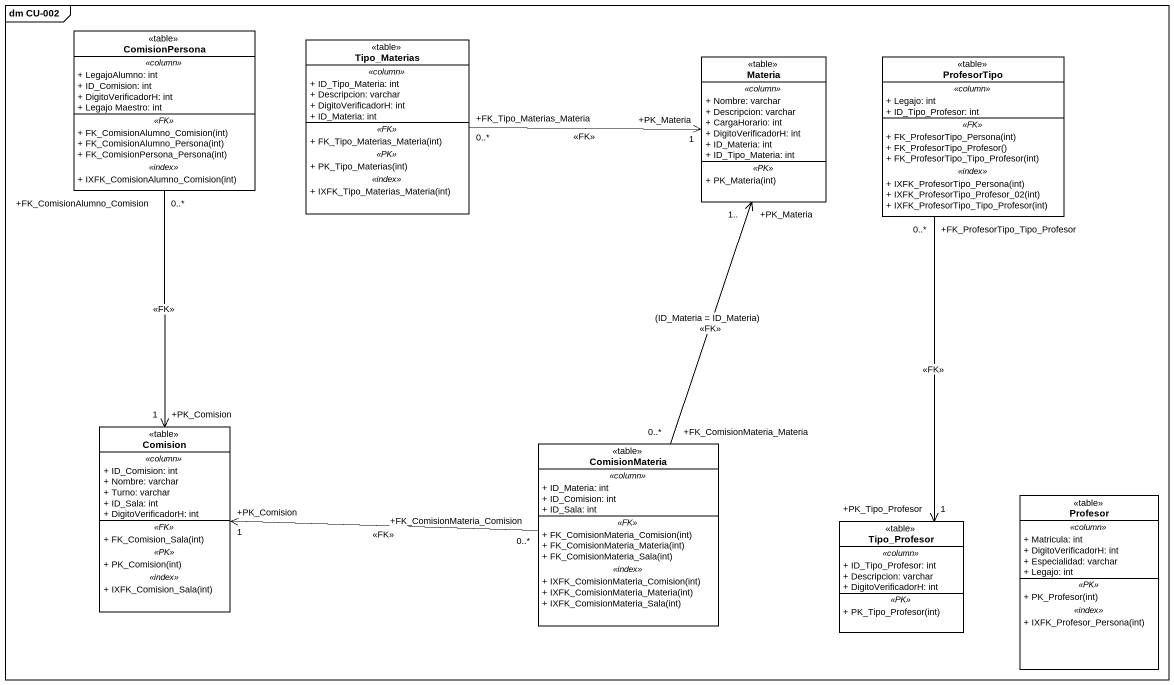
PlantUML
@startuml
mainframe dm CU-002
hide circle
hide empty members
skinparam classAttributeIconSize 0
class ComisionPersona <<table>> {
  .. <<column>> ..
  + LegajoAlumno: int
  + ID_Comision: int
  + DigitoVerificadorH: int
  + Legajo Maestro: int
  .. <<FK>> ..
  + FK_ComisionAlumno_Comision(int)
  + FK_ComisionAlumno_Persona(int)
  + FK_ComisionPersona_Persona(int)
  .. <<index>> ..
  + IXFK_ComisionAlumno_Comision(int)
}
class Tipo_Materias <<table>> {
  .. <<column>> ..
  + ID_Tipo_Materia: int
  + Descripcion: varchar
  + DigitoVerificadorH: int
  + ID_Materia: int
  .. <<FK>> ..
  + FK_Tipo_Materias_Materia(int)
  .. <<PK>> ..
  + PK_Tipo_Materias(int)
  .. <<index>> ..
  + IXFK_Tipo_Materias_Materia(int)
}
class Materia <<table>> {
  .. <<column>> ..
  + Nombre: varchar
  + Descripcion: varchar
  + CargaHorario: int
  + DigitoVerificadorH: int
  + ID_Materia: int
  + ID_Tipo_Materia: int
  .. <<PK>> ..
  + PK_Materia(int)
}
class ProfesorTipo <<table>> {
  .. <<column>> ..
  + Legajo: int
  + ID_Tipo_Profesor: int
  .. <<FK>> ..
  + FK_ProfesorTipo_Persona(int)
  + FK_ProfesorTipo_Profesor()
  + FK_ProfesorTipo_Tipo_Profesor(int)
  .. <<index>> ..
  + IXFK_ProfesorTipo_Persona(int)
  + IXFK_ProfesorTipo_Profesor_02(int)
  + IXFK_ProfesorTipo_Tipo_Profesor(int)
}
class Comision <<table>> {
  .. <<column>> ..
  + ID_Comision: int
  + Nombre: varchar
  + Turno: varchar
  + ID_Sala: int
  + DigitoVerificadorH: int
  .. <<FK>> ..
  + FK_Comision_Sala(int)
  .. <<PK>> ..
  + PK_Comision(int)
  .. <<index>> ..
  + IXFK_Comision_Sala(int)
}
class ComisionMateria <<table>> {
  .. <<column>> ..
  + ID_Materia: int
  + ID_Comision: int
  + ID_Sala: int
  .. <<FK>> ..
  + FK_ComisionMateria_Comision(int)
  + FK_ComisionMateria_Materia(int)
  + FK_ComisionMateria_Sala(int)
  .. <<index>> ..
  + IXFK_ComisionMateria_Comision(int)
  + IXFK_ComisionMateria_Materia(int)
  + IXFK_ComisionMateria_Sala(int)
}
class Profesor <<table>> {
  .. <<column>> ..
  + Matricula: int
  + DigitoVerificadorH: int
  + Especialidad: varchar
  + Legajo: int
  .. <<PK>> ..
  + PK_Profesor(int)
  .. <<index>> ..
  + IXFK_Profesor_Persona(int)
}
class Tipo_Profesor <<table>> {
  .. <<column>> ..
  + ID_Tipo_Profesor: int
  + Descripcion: varchar
  + DigitoVerificadorH: int
  .. <<PK>> ..
  + PK_Tipo_Profesor(int)
}
ComisionPersona "+FK_ComisionAlumno_Comision\n0..*" --> "+PK_Comision\n1" Comision : <<FK>>
Tipo_Materias "+FK_Tipo_Materias_Materia\n0..*" -right-> "+PK_Materia\n1" Materia : <<FK>>
ProfesorTipo "+FK_ProfesorTipo_Tipo_Profesor\n0..*" --> "+PK_Tipo_Profesor\n1" Tipo_Profesor : <<FK>>
ComisionMateria "+FK_ComisionMateria_Materia\n0..*" -up-> "+PK_Materia\n1.." Materia : (ID_Materia = ID_Materia)\n<<FK>>
ComisionMateria "+FK_ComisionMateria_Comision\n0..*" -left-> "+PK_Comision\n1" Comision : <<FK>>
@enduml
